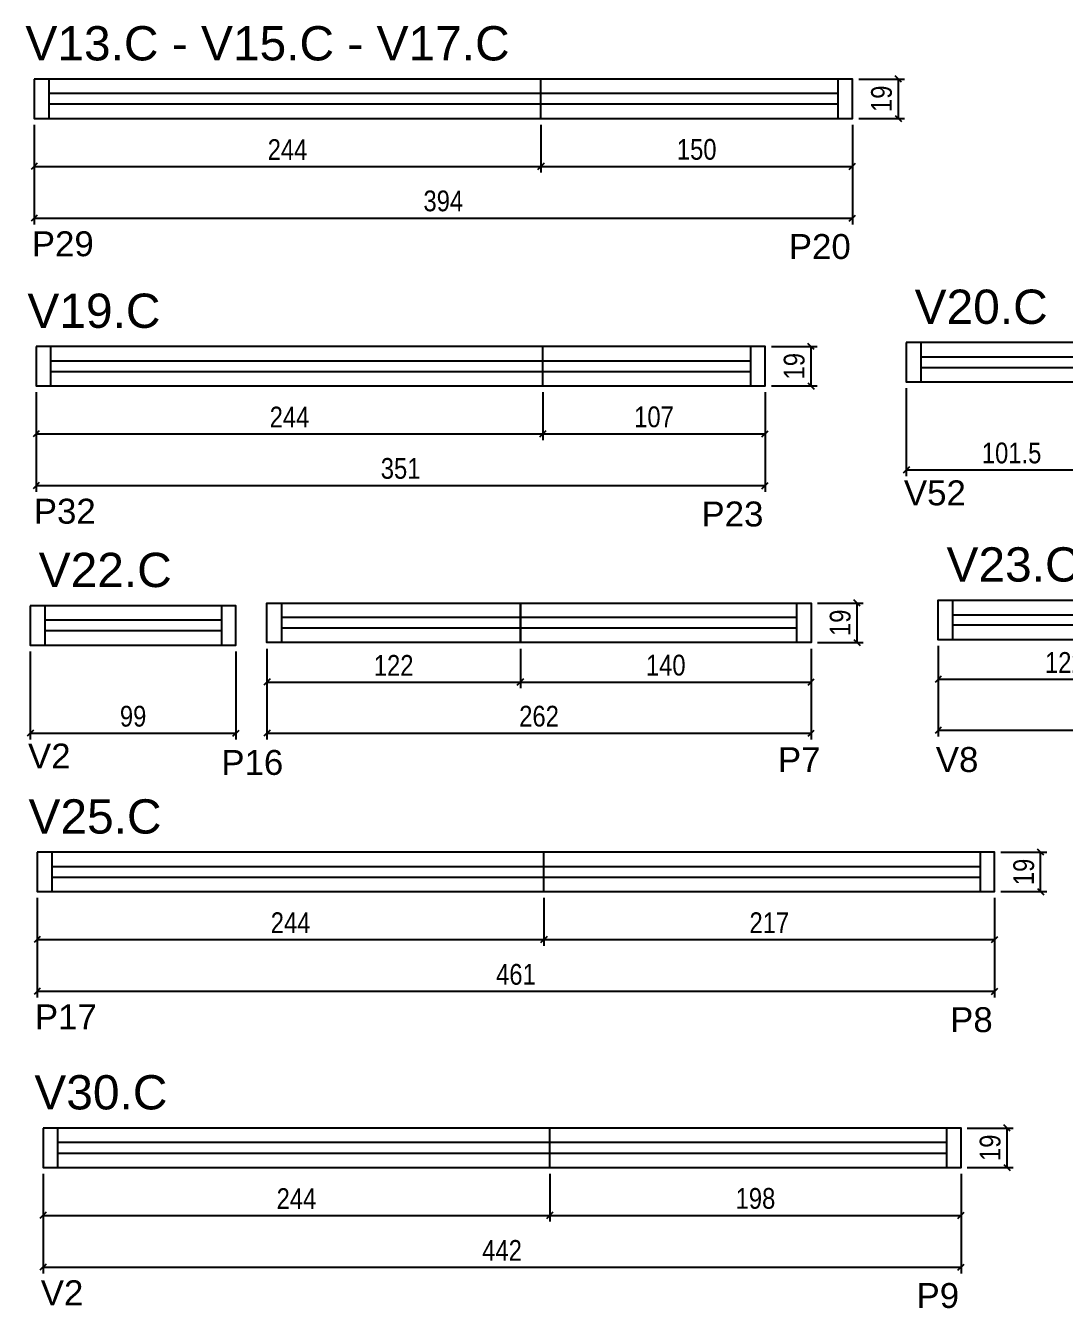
# Model space of a CAD drawing. Header units: millimetres. Extents: x 3390 to 4762, y -1152 to 1297.
# Drawn here: x 3433 to 3933, y -1152 to -534 of the extents above; entities that cross this region are included whole.
import ezdxf

# ---------------------------------------------------------------- set-up
doc = ezdxf.new("R2010")
doc.units = ezdxf.units.MM
for name, color, linetype in [('5', 5, 'Continuous'), ('COTA', 241, 'Continuous'), ('NOMENCLATURA', 7, 'Continuous'), ('Painéis', 200, 'Continuous'), ('SARR_2.2x7', 40, 'Continuous')]:
    doc.layers.add(name, color=color, linetype=linetype)
doc.styles.add('COTA TECNICA', font='techl___.ttf', dxfattribs={"height": 10})
doc.styles.add('COTA TECNICA-50', font='techl___.ttf', dxfattribs={"height": 10})
doc.styles.get("Standard").update_dxf_attribs({"font": 'arial.ttf'})
doc.dimstyles.new('COTA PAINEL-50', dxfattribs={"dimtxt": 10, "dimasz": 3, "dimexe": 3, "dimexo": 3, "dimgap": 3, "dimtad": 1, "dimdec": 1, "dimzin": 12, "dimdsep": 46, "dimtxsty": 'COTA TECNICA-50', "dimblk1": 'OBLIQUE', "dimblk2": 'OBLIQUE', "dimsah": 1, "dimcen": 0.9, "dimclrd": 4, "dimclre": 4, "dimclrt": 240, "dimadec": 1, "dimazin": 3, "dimtfac": 1, "dimtdec": 1, "dimtmove": 0, "dimatfit": 3, "dimfxl": 1, "dimtolj": 1, "dimtzin": 12, "dimarcsym": 0})
doc.dimstyles.new('PAINEL', dxfattribs={"dimtxt": 10, "dimasz": 3, "dimexe": 3, "dimexo": 3, "dimgap": 3, "dimtad": 1, "dimdec": 1, "dimzin": 12, "dimdsep": 46, "dimtxsty": 'COTA TECNICA', "dimblk1": 'OBLIQUE', "dimblk2": 'OBLIQUE', "dimsah": 1, "dimcen": 0.9, "dimclrd": 4, "dimclre": 4, "dimclrt": 240, "dimadec": 1, "dimazin": 3, "dimtfac": 1, "dimtdec": 1, "dimtmove": 0, "dimatfit": 3, "dimfxl": 1, "dimtolj": 1, "dimtzin": 12, "dimarcsym": 0})

# ---------------------------------------------------------------- blocks, each defined once
blk = doc.blocks.new('_Oblique')
at = {"color": 0, "linetype": 'ByBlock', "lineweight": -2}
blk.add_line((-0.5, -0.5), (0.5, 0.5), dxfattribs=at)
blk = doc.blocks.new('*D91')
at = {"layer": 'COTA', "color": 4, "linetype": 'ByBlock', "lineweight": -2, "transparency": 16777216}
for p, q in [((3436.89, -581.58), (3436.89, -629.57)), ((3830.89, -581.58), (3830.89, -629.57)), ((3436.89, -626.57), (3830.89, -626.57))]:
    blk.add_line(p, q, dxfattribs=at)
at = {"layer": 'Defpoints', "color": 0, "linetype": 'ByBlock', "transparency": 16777216}
for p in [(3436.89, -578.58), (3830.89, -578.58), (3830.89, -626.57)]:
    blk.add_point(p, dxfattribs=at)
at = {"layer": 'COTA', "color": 4, "linetype": 'ByBlock', "lineweight": -2, "transparency": 16777216, "xscale": 3, "yscale": 3, "zscale": 3, "rotation": 180}
blk.add_blockref('_Oblique', (3436.89, -626.57), dxfattribs=at)
at = {"layer": 'COTA', "color": 4, "linetype": 'ByBlock', "lineweight": -2, "transparency": 16777216, "xscale": 3, "yscale": 3, "zscale": 3}
blk.add_blockref('_Oblique', (3830.89, -626.57), dxfattribs=at)
at = {"layer": 'COTA', "color": 240, "linetype": 'ByBlock', "transparency": 16777216, "insert": (3633.89, -618.32), "char_height": 10, "attachment_point": 5, "style": 'COTA TECNICA-50'}
blk.add_mtext('\\A1;394', dxfattribs=at)
blk = doc.blocks.new('*D92')
at = {"layer": 'COTA', "color": 4, "lineweight": -2, "transparency": 16777216}
for p, q in [((3833.89, -559.58), (3856.01, -559.58)), ((3853.01, -578.58), (3853.01, -559.58)), ((3833.89, -578.58), (3856.01, -578.58))]:
    blk.add_line(p, q, dxfattribs=at)
at = {"layer": 'Defpoints', "color": 0, "transparency": 16777216}
for p in [(3830.89, -559.58), (3853.01, -559.58), (3830.89, -578.58)]:
    blk.add_point(p, dxfattribs=at)
at = {"layer": 'COTA', "color": 4, "lineweight": -2, "transparency": 16777216, "xscale": 3, "yscale": 3, "zscale": 3}
for p, rotation in [((3853.01, -559.58), 90), ((3853.01, -578.58), 270)]:
    blk.add_blockref('_Oblique', p, dxfattribs=dict(at, rotation=rotation))
at = {"layer": 'COTA', "color": 240, "transparency": 16777216, "insert": (3844.92, -569.08), "char_height": 10, "attachment_point": 5, "rotation": 90, "style": 'COTA TECNICA'}
blk.add_mtext('\\A1;19', dxfattribs=at)
blk = doc.blocks.new('*D93')
at = {"layer": 'Defpoints', "color": 0, "transparency": 16777216}
for p in [(3436.89, -578.58), (3680.89, -578.58), (3680.89, -601.61)]:
    blk.add_point(p, dxfattribs=at)
at = {"layer": 'Painéis', "color": 4, "lineweight": -2, "transparency": 16777216}
for p, q in [((3436.89, -581.58), (3436.89, -604.61)), ((3680.89, -581.58), (3680.89, -604.61)), ((3436.89, -601.61), (3680.89, -601.61))]:
    blk.add_line(p, q, dxfattribs=at)
at = {"layer": 'Painéis', "color": 4, "lineweight": -2, "transparency": 16777216, "xscale": 3, "yscale": 3, "zscale": 3, "rotation": 180}
blk.add_blockref('_Oblique', (3436.89, -601.61), dxfattribs=at)
at = {"layer": 'Painéis', "color": 4, "lineweight": -2, "transparency": 16777216, "xscale": 3, "yscale": 3, "zscale": 3}
blk.add_blockref('_Oblique', (3680.89, -601.61), dxfattribs=at)
at = {"layer": 'Painéis', "color": 240, "transparency": 16777216, "insert": (3558.89, -593.54), "char_height": 10, "attachment_point": 5, "style": 'COTA TECNICA'}
blk.add_mtext('\\A1;244', dxfattribs=at)
blk = doc.blocks.new('*D181')
at = {"layer": 'Defpoints', "color": 0, "transparency": 16777216}
for p in [(3680.89, -578.58), (3830.89, -578.58), (3830.89, -601.61)]:
    blk.add_point(p, dxfattribs=at)
at = {"layer": 'Painéis', "color": 4, "lineweight": -2, "transparency": 16777216}
for p, q in [((3680.89, -581.58), (3680.89, -604.61)), ((3830.89, -581.58), (3830.89, -604.61)), ((3680.89, -601.61), (3830.89, -601.61))]:
    blk.add_line(p, q, dxfattribs=at)
at = {"layer": 'Painéis', "color": 4, "lineweight": -2, "transparency": 16777216, "xscale": 3, "yscale": 3, "zscale": 3, "rotation": 180}
blk.add_blockref('_Oblique', (3680.89, -601.61), dxfattribs=at)
at = {"layer": 'Painéis', "color": 4, "lineweight": -2, "transparency": 16777216, "xscale": 3, "yscale": 3, "zscale": 3}
blk.add_blockref('_Oblique', (3830.89, -601.61), dxfattribs=at)
at = {"layer": 'Painéis', "color": 240, "transparency": 16777216, "insert": (3755.89, -593.5), "char_height": 10, "attachment_point": 5, "style": 'COTA TECNICA'}
blk.add_mtext('\\A1;150', dxfattribs=at)
blk = doc.blocks.new('*D97')
at = {"layer": 'COTA', "color": 4, "linetype": 'ByBlock', "lineweight": -2, "transparency": 16777216}
for p, q in [((3437.84, -710.37), (3437.84, -758.37)), ((3788.84, -710.37), (3788.84, -758.37)), ((3437.84, -755.37), (3788.84, -755.37))]:
    blk.add_line(p, q, dxfattribs=at)
at = {"layer": 'Defpoints', "color": 0, "linetype": 'ByBlock', "transparency": 16777216}
for p in [(3437.84, -707.37), (3788.84, -707.37), (3788.84, -755.37)]:
    blk.add_point(p, dxfattribs=at)
at = {"layer": 'COTA', "color": 4, "linetype": 'ByBlock', "lineweight": -2, "transparency": 16777216, "xscale": 3, "yscale": 3, "zscale": 3, "rotation": 180}
blk.add_blockref('_Oblique', (3437.84, -755.37), dxfattribs=at)
at = {"layer": 'COTA', "color": 4, "linetype": 'ByBlock', "lineweight": -2, "transparency": 16777216, "xscale": 3, "yscale": 3, "zscale": 3}
blk.add_blockref('_Oblique', (3788.84, -755.37), dxfattribs=at)
at = {"layer": 'COTA', "color": 240, "linetype": 'ByBlock', "transparency": 16777216, "insert": (3613.34, -747.15), "char_height": 10, "attachment_point": 5, "style": 'COTA TECNICA-50'}
blk.add_mtext('\\A1;351', dxfattribs=at)
blk = doc.blocks.new('*D98')
at = {"layer": 'COTA', "color": 4, "lineweight": -2, "transparency": 16777216}
for p, q in [((3791.84, -688.37), (3813.96, -688.37)), ((3810.96, -707.37), (3810.96, -688.37)), ((3791.84, -707.37), (3813.96, -707.37))]:
    blk.add_line(p, q, dxfattribs=at)
at = {"layer": 'Defpoints', "color": 0, "transparency": 16777216}
for p in [(3788.84, -688.37), (3810.96, -688.37), (3788.84, -707.37)]:
    blk.add_point(p, dxfattribs=at)
at = {"layer": 'COTA', "color": 4, "lineweight": -2, "transparency": 16777216, "xscale": 3, "yscale": 3, "zscale": 3}
for p, rotation in [((3810.96, -688.37), 90), ((3810.96, -707.37), 270)]:
    blk.add_blockref('_Oblique', p, dxfattribs=dict(at, rotation=rotation))
at = {"layer": 'COTA', "color": 240, "transparency": 16777216, "insert": (3802.87, -697.87), "char_height": 10, "attachment_point": 5, "rotation": 90, "style": 'COTA TECNICA'}
blk.add_mtext('\\A1;19', dxfattribs=at)
blk = doc.blocks.new('*D99')
at = {"layer": 'Defpoints', "color": 0, "transparency": 16777216}
for p in [(3437.84, -707.37), (3681.84, -707.37), (3681.84, -730.41)]:
    blk.add_point(p, dxfattribs=at)
at = {"layer": 'Painéis', "color": 4, "lineweight": -2, "transparency": 16777216}
for p, q in [((3437.84, -710.37), (3437.84, -733.41)), ((3681.84, -710.37), (3681.84, -733.41)), ((3437.84, -730.41), (3681.84, -730.41))]:
    blk.add_line(p, q, dxfattribs=at)
at = {"layer": 'Painéis', "color": 4, "lineweight": -2, "transparency": 16777216, "xscale": 3, "yscale": 3, "zscale": 3, "rotation": 180}
blk.add_blockref('_Oblique', (3437.84, -730.41), dxfattribs=at)
at = {"layer": 'Painéis', "color": 4, "lineweight": -2, "transparency": 16777216, "xscale": 3, "yscale": 3, "zscale": 3}
blk.add_blockref('_Oblique', (3681.84, -730.41), dxfattribs=at)
at = {"layer": 'Painéis', "color": 240, "transparency": 16777216, "insert": (3559.84, -722.34), "char_height": 10, "attachment_point": 5, "style": 'COTA TECNICA'}
blk.add_mtext('\\A1;244', dxfattribs=at)
blk = doc.blocks.new('*D183')
at = {"layer": 'Defpoints', "color": 0, "transparency": 16777216}
for p in [(3681.84, -707.37), (3788.84, -707.37), (3788.84, -730.41)]:
    blk.add_point(p, dxfattribs=at)
at = {"layer": 'Painéis', "color": 4, "lineweight": -2, "transparency": 16777216}
for p, q in [((3681.84, -710.37), (3681.84, -733.41)), ((3788.84, -710.37), (3788.84, -733.41)), ((3681.84, -730.41), (3788.84, -730.41))]:
    blk.add_line(p, q, dxfattribs=at)
at = {"layer": 'Painéis', "color": 4, "lineweight": -2, "transparency": 16777216, "xscale": 3, "yscale": 3, "zscale": 3, "rotation": 180}
blk.add_blockref('_Oblique', (3681.84, -730.41), dxfattribs=at)
at = {"layer": 'Painéis', "color": 4, "lineweight": -2, "transparency": 16777216, "xscale": 3, "yscale": 3, "zscale": 3}
blk.add_blockref('_Oblique', (3788.84, -730.41), dxfattribs=at)
at = {"layer": 'Painéis', "color": 240, "transparency": 16777216, "insert": (3735.34, -722.31), "char_height": 10, "attachment_point": 5, "style": 'COTA TECNICA'}
blk.add_mtext('\\A1;107', dxfattribs=at)
blk = doc.blocks.new('*D100')
at = {"layer": 'COTA', "color": 4, "linetype": 'ByBlock', "lineweight": -2, "transparency": 16777216}
for p, q in [((3856.78, -708.45), (3856.78, -750.82)), ((3958.28, -708.45), (3958.28, -750.82)), ((3856.78, -747.82), (3958.28, -747.82))]:
    blk.add_line(p, q, dxfattribs=at)
at = {"layer": 'Defpoints', "color": 0, "linetype": 'ByBlock', "transparency": 16777216}
for p in [(3856.78, -705.45), (3958.28, -705.45), (3958.28, -747.82)]:
    blk.add_point(p, dxfattribs=at)
at = {"layer": 'COTA', "color": 4, "linetype": 'ByBlock', "lineweight": -2, "transparency": 16777216, "xscale": 3, "yscale": 3, "zscale": 3, "rotation": 180}
blk.add_blockref('_Oblique', (3856.78, -747.82), dxfattribs=at)
at = {"layer": 'COTA', "color": 4, "linetype": 'ByBlock', "lineweight": -2, "transparency": 16777216, "xscale": 3, "yscale": 3, "zscale": 3}
blk.add_blockref('_Oblique', (3958.28, -747.82), dxfattribs=at)
at = {"layer": 'COTA', "color": 240, "linetype": 'ByBlock', "transparency": 16777216, "insert": (3907.53, -739.71), "char_height": 10, "attachment_point": 5, "style": 'COTA TECNICA-50'}
blk.add_mtext('\\A1;101.5', dxfattribs=at)
blk = doc.blocks.new('*D107')
at = {"layer": 'COTA', "color": 4, "linetype": 'ByBlock', "lineweight": -2, "transparency": 16777216}
for p, q in [((3435.04, -835.19), (3435.04, -877.56)), ((3534.04, -835.19), (3534.04, -877.56)), ((3435.04, -874.56), (3534.04, -874.56))]:
    blk.add_line(p, q, dxfattribs=at)
at = {"layer": 'Defpoints', "color": 0, "linetype": 'ByBlock', "transparency": 16777216}
for p in [(3435.04, -832.19), (3534.04, -832.19), (3534.04, -874.56)]:
    blk.add_point(p, dxfattribs=at)
at = {"layer": 'COTA', "color": 4, "linetype": 'ByBlock', "lineweight": -2, "transparency": 16777216, "xscale": 3, "yscale": 3, "zscale": 3, "rotation": 180}
blk.add_blockref('_Oblique', (3435.04, -874.56), dxfattribs=at)
at = {"layer": 'COTA', "color": 4, "linetype": 'ByBlock', "lineweight": -2, "transparency": 16777216, "xscale": 3, "yscale": 3, "zscale": 3}
blk.add_blockref('_Oblique', (3534.04, -874.56), dxfattribs=at)
at = {"layer": 'COTA', "color": 240, "linetype": 'ByBlock', "transparency": 16777216, "insert": (3484.54, -866.48), "char_height": 10, "attachment_point": 5, "style": 'COTA TECNICA-50'}
blk.add_mtext('\\A1;99', dxfattribs=at)
blk = doc.blocks.new('*D108')
at = {"layer": 'COTA', "color": 4, "linetype": 'ByBlock', "lineweight": -2, "transparency": 16777216}
for p, q in [((3548.99, -833.93), (3548.99, -852.98)), ((3670.99, -833.93), (3670.99, -852.98)), ((3548.99, -849.98), (3670.99, -849.98))]:
    blk.add_line(p, q, dxfattribs=at)
at = {"layer": 'Defpoints', "color": 0, "linetype": 'ByBlock', "transparency": 16777216}
for p in [(3548.99, -830.93), (3670.99, -830.93), (3670.99, -849.98)]:
    blk.add_point(p, dxfattribs=at)
at = {"layer": 'COTA', "color": 4, "linetype": 'ByBlock', "lineweight": -2, "transparency": 16777216, "xscale": 3, "yscale": 3, "zscale": 3, "rotation": 180}
blk.add_blockref('_Oblique', (3548.99, -849.98), dxfattribs=at)
at = {"layer": 'COTA', "color": 4, "linetype": 'ByBlock', "lineweight": -2, "transparency": 16777216, "xscale": 3, "yscale": 3, "zscale": 3}
blk.add_blockref('_Oblique', (3670.99, -849.98), dxfattribs=at)
at = {"layer": 'COTA', "color": 240, "linetype": 'ByBlock', "transparency": 16777216, "insert": (3609.99, -841.93), "char_height": 10, "attachment_point": 5, "style": 'COTA TECNICA-50'}
blk.add_mtext('\\A1;122', dxfattribs=at)
blk = doc.blocks.new('*D109')
at = {"layer": 'COTA', "color": 4, "linetype": 'ByBlock', "lineweight": -2, "transparency": 16777216}
for p, q in [((3670.99, -833.93), (3670.99, -852.98)), ((3810.99, -833.93), (3810.99, -852.98)), ((3670.99, -849.98), (3810.99, -849.98))]:
    blk.add_line(p, q, dxfattribs=at)
at = {"layer": 'Defpoints', "color": 0, "linetype": 'ByBlock', "transparency": 16777216}
for p in [(3670.99, -830.93), (3810.99, -830.93), (3810.99, -849.98)]:
    blk.add_point(p, dxfattribs=at)
at = {"layer": 'COTA', "color": 4, "linetype": 'ByBlock', "lineweight": -2, "transparency": 16777216, "xscale": 3, "yscale": 3, "zscale": 3, "rotation": 180}
blk.add_blockref('_Oblique', (3670.99, -849.98), dxfattribs=at)
at = {"layer": 'COTA', "color": 4, "linetype": 'ByBlock', "lineweight": -2, "transparency": 16777216, "xscale": 3, "yscale": 3, "zscale": 3}
blk.add_blockref('_Oblique', (3810.99, -849.98), dxfattribs=at)
at = {"layer": 'COTA', "color": 240, "linetype": 'ByBlock', "transparency": 16777216, "insert": (3740.99, -841.88), "char_height": 10, "attachment_point": 5, "style": 'COTA TECNICA-50'}
blk.add_mtext('\\A1;140', dxfattribs=at)
blk = doc.blocks.new('*D186')
at = {"layer": 'COTA', "color": 4, "lineweight": -2, "transparency": 16777216}
for p, q in [((3548.99, -833.93), (3548.99, -877.56)), ((3810.99, -833.93), (3810.99, -877.56)), ((3548.99, -874.56), (3810.99, -874.56))]:
    blk.add_line(p, q, dxfattribs=at)
at = {"layer": 'Defpoints', "color": 0, "transparency": 16777216}
for p in [(3548.99, -830.93), (3810.99, -830.93), (3810.99, -874.56)]:
    blk.add_point(p, dxfattribs=at)
at = {"layer": 'COTA', "color": 4, "lineweight": -2, "transparency": 16777216, "xscale": 3, "yscale": 3, "zscale": 3, "rotation": 180}
blk.add_blockref('_Oblique', (3548.99, -874.56), dxfattribs=at)
at = {"layer": 'COTA', "color": 4, "lineweight": -2, "transparency": 16777216, "xscale": 3, "yscale": 3, "zscale": 3}
blk.add_blockref('_Oblique', (3810.99, -874.56), dxfattribs=at)
at = {"layer": 'COTA', "color": 240, "transparency": 16777216, "insert": (3679.99, -866.46), "char_height": 10, "attachment_point": 5, "style": 'COTA TECNICA'}
blk.add_mtext('\\A1;262', dxfattribs=at)
blk = doc.blocks.new('*D110')
at = {"layer": 'COTA', "color": 4, "lineweight": -2, "transparency": 16777216}
for p, q in [((3813.99, -811.93), (3836.11, -811.93)), ((3833.11, -830.93), (3833.11, -811.93)), ((3813.99, -830.93), (3836.11, -830.93))]:
    blk.add_line(p, q, dxfattribs=at)
at = {"layer": 'Defpoints', "color": 0, "transparency": 16777216}
for p in [(3810.99, -811.93), (3833.11, -811.93), (3810.99, -830.93)]:
    blk.add_point(p, dxfattribs=at)
at = {"layer": 'COTA', "color": 4, "lineweight": -2, "transparency": 16777216, "xscale": 3, "yscale": 3, "zscale": 3}
for p, rotation in [((3833.11, -811.93), 90), ((3833.11, -830.93), 270)]:
    blk.add_blockref('_Oblique', p, dxfattribs=dict(at, rotation=rotation))
at = {"layer": 'COTA', "color": 240, "transparency": 16777216, "insert": (3825.02, -821.43), "char_height": 10, "attachment_point": 5, "rotation": 90, "style": 'COTA TECNICA'}
blk.add_mtext('\\A1;19', dxfattribs=at)
blk = doc.blocks.new('*D111')
at = {"layer": 'COTA', "color": 4, "linetype": 'ByBlock', "lineweight": -2, "transparency": 16777216}
for p, q in [((3872.14, -832.55), (3872.14, -851.6)), ((3994.14, -832.55), (3994.14, -851.6)), ((3872.14, -848.6), (3994.14, -848.6))]:
    blk.add_line(p, q, dxfattribs=at)
at = {"layer": 'Defpoints', "color": 0, "linetype": 'ByBlock', "transparency": 16777216}
for p in [(3872.14, -829.55), (3994.14, -829.55), (3994.14, -848.6)]:
    blk.add_point(p, dxfattribs=at)
at = {"layer": 'COTA', "color": 4, "linetype": 'ByBlock', "lineweight": -2, "transparency": 16777216, "xscale": 3, "yscale": 3, "zscale": 3, "rotation": 180}
blk.add_blockref('_Oblique', (3872.14, -848.6), dxfattribs=at)
at = {"layer": 'COTA', "color": 4, "linetype": 'ByBlock', "lineweight": -2, "transparency": 16777216, "xscale": 3, "yscale": 3, "zscale": 3}
blk.add_blockref('_Oblique', (3994.14, -848.6), dxfattribs=at)
at = {"layer": 'COTA', "color": 240, "linetype": 'ByBlock', "transparency": 16777216, "insert": (3933.14, -840.54), "char_height": 10, "attachment_point": 5, "style": 'COTA TECNICA-50'}
blk.add_mtext('\\A1;122', dxfattribs=at)
blk = doc.blocks.new('*D187')
at = {"layer": 'COTA', "color": 4, "lineweight": -2, "transparency": 16777216}
for p, q in [((3872.14, -832.55), (3872.14, -876.18)), ((4132.14, -832.55), (4132.14, -876.18)), ((3872.14, -873.18), (4132.14, -873.18))]:
    blk.add_line(p, q, dxfattribs=at)
at = {"layer": 'Defpoints', "color": 0, "transparency": 16777216}
for p in [(3872.14, -829.55), (4132.14, -829.55), (4132.14, -873.18)]:
    blk.add_point(p, dxfattribs=at)
at = {"layer": 'COTA', "color": 4, "lineweight": -2, "transparency": 16777216, "xscale": 3, "yscale": 3, "zscale": 3, "rotation": 180}
blk.add_blockref('_Oblique', (3872.14, -873.18), dxfattribs=at)
at = {"layer": 'COTA', "color": 4, "lineweight": -2, "transparency": 16777216, "xscale": 3, "yscale": 3, "zscale": 3}
blk.add_blockref('_Oblique', (4132.14, -873.18), dxfattribs=at)
at = {"layer": 'COTA', "color": 240, "transparency": 16777216, "insert": (4002.14, -865.08), "char_height": 10, "attachment_point": 5, "style": 'COTA TECNICA'}
blk.add_mtext('\\A1;260', dxfattribs=at)
blk = doc.blocks.new('*D115')
at = {"layer": 'COTA', "color": 4, "linetype": 'ByBlock', "lineweight": -2, "transparency": 16777216}
for p, q in [((3438.36, -953.9), (3438.36, -1001.9)), ((3899.36, -953.9), (3899.36, -1001.9)), ((3438.36, -998.9), (3899.36, -998.9))]:
    blk.add_line(p, q, dxfattribs=at)
at = {"layer": 'Defpoints', "color": 0, "linetype": 'ByBlock', "transparency": 16777216}
for p in [(3438.36, -950.9), (3899.36, -950.9), (3899.36, -998.9)]:
    blk.add_point(p, dxfattribs=at)
at = {"layer": 'COTA', "color": 4, "linetype": 'ByBlock', "lineweight": -2, "transparency": 16777216, "xscale": 3, "yscale": 3, "zscale": 3, "rotation": 180}
blk.add_blockref('_Oblique', (3438.36, -998.9), dxfattribs=at)
at = {"layer": 'COTA', "color": 4, "linetype": 'ByBlock', "lineweight": -2, "transparency": 16777216, "xscale": 3, "yscale": 3, "zscale": 3}
blk.add_blockref('_Oblique', (3899.36, -998.9), dxfattribs=at)
at = {"layer": 'COTA', "color": 240, "linetype": 'ByBlock', "transparency": 16777216, "insert": (3668.86, -990.79), "char_height": 10, "attachment_point": 5, "style": 'COTA TECNICA-50'}
blk.add_mtext('\\A1;461', dxfattribs=at)
blk = doc.blocks.new('*D116')
at = {"layer": 'COTA', "color": 4, "lineweight": -2, "transparency": 16777216}
for p, q in [((3902.36, -931.9), (3924.48, -931.9)), ((3921.48, -950.9), (3921.48, -931.9)), ((3902.36, -950.9), (3924.48, -950.9))]:
    blk.add_line(p, q, dxfattribs=at)
at = {"layer": 'Defpoints', "color": 0, "transparency": 16777216}
for p in [(3899.36, -931.9), (3921.48, -931.9), (3899.36, -950.9)]:
    blk.add_point(p, dxfattribs=at)
at = {"layer": 'COTA', "color": 4, "lineweight": -2, "transparency": 16777216, "xscale": 3, "yscale": 3, "zscale": 3}
for p, rotation in [((3921.48, -931.9), 90), ((3921.48, -950.9), 270)]:
    blk.add_blockref('_Oblique', p, dxfattribs=dict(at, rotation=rotation))
at = {"layer": 'COTA', "color": 240, "transparency": 16777216, "insert": (3913.4, -941.4), "char_height": 10, "attachment_point": 5, "rotation": 90, "style": 'COTA TECNICA'}
blk.add_mtext('\\A1;19', dxfattribs=at)
blk = doc.blocks.new('*D117')
at = {"layer": 'Defpoints', "color": 0, "transparency": 16777216}
for p in [(3438.36, -950.9), (3682.36, -950.9), (3682.36, -973.94)]:
    blk.add_point(p, dxfattribs=at)
at = {"layer": 'Painéis', "color": 4, "lineweight": -2, "transparency": 16777216}
for p, q in [((3438.36, -953.9), (3438.36, -976.94)), ((3682.36, -953.9), (3682.36, -976.94)), ((3438.36, -973.94), (3682.36, -973.94))]:
    blk.add_line(p, q, dxfattribs=at)
at = {"layer": 'Painéis', "color": 4, "lineweight": -2, "transparency": 16777216, "xscale": 3, "yscale": 3, "zscale": 3, "rotation": 180}
blk.add_blockref('_Oblique', (3438.36, -973.94), dxfattribs=at)
at = {"layer": 'Painéis', "color": 4, "lineweight": -2, "transparency": 16777216, "xscale": 3, "yscale": 3, "zscale": 3}
blk.add_blockref('_Oblique', (3682.36, -973.94), dxfattribs=at)
at = {"layer": 'Painéis', "color": 240, "transparency": 16777216, "insert": (3560.36, -965.86), "char_height": 10, "attachment_point": 5, "style": 'COTA TECNICA'}
blk.add_mtext('\\A1;244', dxfattribs=at)
blk = doc.blocks.new('*D189')
at = {"layer": 'Defpoints', "color": 0, "transparency": 16777216}
for p in [(3682.36, -950.9), (3899.36, -950.9), (3899.36, -973.94)]:
    blk.add_point(p, dxfattribs=at)
at = {"layer": 'Painéis', "color": 4, "lineweight": -2, "transparency": 16777216}
for p, q in [((3682.36, -953.9), (3682.36, -976.94)), ((3899.36, -953.9), (3899.36, -976.94)), ((3682.36, -973.94), (3899.36, -973.94))]:
    blk.add_line(p, q, dxfattribs=at)
at = {"layer": 'Painéis', "color": 4, "lineweight": -2, "transparency": 16777216, "xscale": 3, "yscale": 3, "zscale": 3, "rotation": 180}
blk.add_blockref('_Oblique', (3682.36, -973.94), dxfattribs=at)
at = {"layer": 'Painéis', "color": 4, "lineweight": -2, "transparency": 16777216, "xscale": 3, "yscale": 3, "zscale": 3}
blk.add_blockref('_Oblique', (3899.36, -973.94), dxfattribs=at)
at = {"layer": 'Painéis', "color": 240, "transparency": 16777216, "insert": (3790.86, -965.86), "char_height": 10, "attachment_point": 5, "style": 'COTA TECNICA'}
blk.add_mtext('\\A1;217', dxfattribs=at)
blk = doc.blocks.new('*D125')
at = {"layer": 'COTA', "color": 4, "linetype": 'ByBlock', "lineweight": -2, "transparency": 16777216}
for p, q in [((3441.19, -1086.76), (3441.19, -1134.75)), ((3883.19, -1086.76), (3883.19, -1134.75)), ((3441.19, -1131.75), (3883.19, -1131.75))]:
    blk.add_line(p, q, dxfattribs=at)
at = {"layer": 'Defpoints', "color": 0, "linetype": 'ByBlock', "transparency": 16777216}
for p in [(3441.19, -1083.76), (3883.19, -1083.76), (3883.19, -1131.75)]:
    blk.add_point(p, dxfattribs=at)
at = {"layer": 'COTA', "color": 4, "linetype": 'ByBlock', "lineweight": -2, "transparency": 16777216, "xscale": 3, "yscale": 3, "zscale": 3, "rotation": 180}
blk.add_blockref('_Oblique', (3441.19, -1131.75), dxfattribs=at)
at = {"layer": 'COTA', "color": 4, "linetype": 'ByBlock', "lineweight": -2, "transparency": 16777216, "xscale": 3, "yscale": 3, "zscale": 3}
blk.add_blockref('_Oblique', (3883.19, -1131.75), dxfattribs=at)
at = {"layer": 'COTA', "color": 240, "linetype": 'ByBlock', "transparency": 16777216, "insert": (3662.19, -1123.68), "char_height": 10, "attachment_point": 5, "style": 'COTA TECNICA-50'}
blk.add_mtext('\\A1;442', dxfattribs=at)
blk = doc.blocks.new('*D126')
at = {"layer": 'COTA', "color": 4, "lineweight": -2, "transparency": 16777216}
for p, q in [((3886.19, -1064.76), (3908.31, -1064.76)), ((3905.31, -1083.76), (3905.31, -1064.76)), ((3886.19, -1083.76), (3908.31, -1083.76))]:
    blk.add_line(p, q, dxfattribs=at)
at = {"layer": 'Defpoints', "color": 0, "transparency": 16777216}
for p in [(3883.19, -1064.76), (3905.31, -1064.76), (3883.19, -1083.76)]:
    blk.add_point(p, dxfattribs=at)
at = {"layer": 'COTA', "color": 4, "lineweight": -2, "transparency": 16777216, "xscale": 3, "yscale": 3, "zscale": 3}
for p, rotation in [((3905.31, -1064.76), 90), ((3905.31, -1083.76), 270)]:
    blk.add_blockref('_Oblique', p, dxfattribs=dict(at, rotation=rotation))
at = {"layer": 'COTA', "color": 240, "transparency": 16777216, "insert": (3897.22, -1074.26), "char_height": 10, "attachment_point": 5, "rotation": 90, "style": 'COTA TECNICA'}
blk.add_mtext('\\A1;19', dxfattribs=at)
blk = doc.blocks.new('*D127')
at = {"layer": 'Defpoints', "color": 0, "transparency": 16777216}
for p in [(3441.19, -1083.76), (3685.19, -1083.76), (3685.19, -1106.79)]:
    blk.add_point(p, dxfattribs=at)
at = {"layer": 'Painéis', "color": 4, "lineweight": -2, "transparency": 16777216}
for p, q in [((3441.19, -1086.76), (3441.19, -1109.79)), ((3685.19, -1086.76), (3685.19, -1109.79)), ((3441.19, -1106.79), (3685.19, -1106.79))]:
    blk.add_line(p, q, dxfattribs=at)
at = {"layer": 'Painéis', "color": 4, "lineweight": -2, "transparency": 16777216, "xscale": 3, "yscale": 3, "zscale": 3, "rotation": 180}
blk.add_blockref('_Oblique', (3441.19, -1106.79), dxfattribs=at)
at = {"layer": 'Painéis', "color": 4, "lineweight": -2, "transparency": 16777216, "xscale": 3, "yscale": 3, "zscale": 3}
blk.add_blockref('_Oblique', (3685.19, -1106.79), dxfattribs=at)
at = {"layer": 'Painéis', "color": 240, "transparency": 16777216, "insert": (3563.19, -1098.72), "char_height": 10, "attachment_point": 5, "style": 'COTA TECNICA'}
blk.add_mtext('\\A1;244', dxfattribs=at)
blk = doc.blocks.new('*D191')
at = {"layer": 'Defpoints', "color": 0, "transparency": 16777216}
for p in [(3685.19, -1083.76), (3883.19, -1083.76), (3883.19, -1106.79)]:
    blk.add_point(p, dxfattribs=at)
at = {"layer": 'Painéis', "color": 4, "lineweight": -2, "transparency": 16777216}
for p, q in [((3685.19, -1086.76), (3685.19, -1109.79)), ((3883.19, -1086.76), (3883.19, -1109.79)), ((3685.19, -1106.79), (3883.19, -1106.79))]:
    blk.add_line(p, q, dxfattribs=at)
at = {"layer": 'Painéis', "color": 4, "lineweight": -2, "transparency": 16777216, "xscale": 3, "yscale": 3, "zscale": 3, "rotation": 180}
blk.add_blockref('_Oblique', (3685.19, -1106.79), dxfattribs=at)
at = {"layer": 'Painéis', "color": 4, "lineweight": -2, "transparency": 16777216, "xscale": 3, "yscale": 3, "zscale": 3}
blk.add_blockref('_Oblique', (3883.19, -1106.79), dxfattribs=at)
at = {"layer": 'Painéis', "color": 240, "transparency": 16777216, "insert": (3784.19, -1098.69), "char_height": 10, "attachment_point": 5, "style": 'COTA TECNICA'}
blk.add_mtext('\\A1;198', dxfattribs=at)

msp = doc.modelspace()

# ---------------------------------------------------------------- linework, layer by layer
at = {"layer": 'Painéis'}
for p, q in [((3680.89, -578.58), (3680.89, -559.58)), ((3681.84, -707.37), (3681.84, -688.37)), ((3682.36, -950.9), (3682.36, -931.9)), ((3685.19, -1083.76), (3685.19, -1064.76))]:
    msp.add_line(p, q, dxfattribs=at)
for points in [[(3436.89, -559.58), (3436.89, -578.58), (3830.89, -578.58), (3830.89, -559.58), (3436.89, -559.58)], [(3437.84, -688.37), (3437.84, -707.37), (3788.84, -707.37), (3788.84, -688.37), (3437.84, -688.37)], [(3856.78, -686.45), (3856.78, -705.45), (3958.28, -705.45), (3958.28, -686.45), (3856.78, -686.45)], [(3435.04, -813.19), (3435.04, -832.19), (3534.04, -832.19), (3534.04, -813.19), (3435.04, -813.19)], [(3438.36, -931.9), (3438.36, -950.9), (3899.36, -950.9), (3899.36, -931.9), (3438.36, -931.9)], [(3441.19, -1064.76), (3441.19, -1083.76), (3883.19, -1083.76), (3883.19, -1064.76), (3441.19, -1064.76)]]:
    msp.add_lwpolyline(points, dxfattribs=at)
for points in [[(3670.99, -830.93), (3548.99, -830.93), (3548.99, -811.93), (3670.99, -811.93)], [(3670.99, -811.93), (3810.99, -811.93), (3810.99, -830.93), (3670.99, -830.93)], [(3994.14, -829.55), (3872.14, -829.55), (3872.14, -810.55), (3994.14, -810.55)]]:
    msp.add_lwpolyline(points, close=True, dxfattribs=at)
at = {"layer": 'SARR_2.2x7', "linetype": 'Continuous'}
for p, q in [((3443.89, -559.58), (3443.89, -578.58)), ((3823.89, -559.58), (3823.89, -578.58)), ((3680.89, -566.58), (3443.89, -566.58)), ((3823.89, -566.58), (3680.89, -566.58)), ((3443.89, -571.58), (3680.89, -571.58)), ((3680.89, -571.58), (3823.89, -571.58)), ((3444.84, -688.37), (3444.84, -707.37)), ((3781.84, -688.37), (3781.84, -707.37)), ((3863.78, -686.45), (3863.78, -705.45)), ((3681.84, -695.37), (3444.84, -695.37)), ((3781.84, -695.37), (3681.84, -695.37)), ((3951.28, -693.45), (3863.78, -693.45)), ((3444.84, -700.37), (3681.84, -700.37)), ((3681.84, -700.37), (3781.84, -700.37)), ((3863.78, -698.45), (3951.28, -698.45)), ((3442.04, -813.19), (3442.04, -832.19)), ((3527.04, -813.19), (3527.04, -832.19)), ((3555.99, -811.93), (3555.99, -830.93)), ((3803.99, -811.93), (3803.99, -830.93)), ((3879.14, -810.55), (3879.14, -829.55)), ((3527.04, -820.19), (3442.04, -820.19)), ((3670.99, -818.93), (3555.99, -818.93)), ((3803.99, -818.93), (3670.99, -818.93)), ((3879.14, -817.55), (4125.14, -817.55)), ((3442.04, -825.19), (3527.04, -825.19)), ((3555.99, -823.93), (3670.99, -823.93)), ((3670.99, -823.93), (3803.99, -823.93)), ((4125.14, -822.55), (3879.14, -822.55)), ((3445.36, -931.9), (3445.36, -950.9)), ((3892.36, -931.9), (3892.36, -950.9)), ((3682.36, -938.9), (3445.36, -938.9)), ((3892.36, -938.9), (3682.36, -938.9)), ((3445.36, -943.9), (3682.36, -943.9)), ((3682.36, -943.9), (3892.36, -943.9)), ((3448.19, -1064.76), (3448.19, -1083.76)), ((3876.19, -1064.76), (3876.19, -1083.76)), ((3685.19, -1071.76), (3448.19, -1071.76)), ((3876.19, -1071.76), (3685.19, -1071.76)), ((3448.19, -1076.76), (3685.19, -1076.76)), ((3685.19, -1076.76), (3876.19, -1076.76))]:
    msp.add_line(p, q, dxfattribs=at)

# ---------------------------------------------------------------- texts
at = {"layer": '5', "linetype": 'Continuous'}
for s, p in [('P29', (3435.78, -644.89)), ('P20', (3800.25, -646.22)), ('V52', (3855.67, -764.85)), ('P32', (3436.73, -773.69)), ('P23', (3758.2, -775.02)), ('V2', (3433.93, -891.59)), ('P16', (3527.01, -894.67)), ('P7', (3795, -893.34)), ('V8', (3871.03, -893.28)), ('P17', (3437.25, -1017.21)), ('P8', (3877.92, -1018.55)), ('V2', (3440.08, -1150.07)), ('P9', (3861.75, -1151.4))]:
    msp.add_text(s, height=12, rotation=359.99996, dxfattribs=at).set_placement(p)
at = {"layer": 'NOMENCLATURA', "linetype": 'Continuous'}
for s, p in [('V13.C - V15.C - V17.C', (3432.7, -550.6)), ('V20.C', (3860.83, -677.47)), ('V19.C', (3433.65, -679.4)), ('V22.C', (3439.09, -804.22)), ('V23.C - V28.C', (3876.19, -801.57)), ('V25.C', (3434.18, -922.93)), ('V30.C', (3437, -1055.78))]:
    msp.add_text(s, height=16.5, dxfattribs=at).set_placement(p)

# ---------------------------------------------------------------- dimensions: what is measured, and where the dimension line sits
at = {"layer": 'COTA'}
for base, p1, p2, picture, middle in [((3853.01, -559.58), (3830.89, -578.58), (3830.89, -559.58), '*D92', (3844.92, -569.08)), ((3810.96, -688.37), (3788.84, -707.37), (3788.84, -688.37), '*D98', (3802.87, -697.87)), ((3833.11, -811.93), (3810.99, -830.93), (3810.99, -811.93), '*D110', (3825.02, -821.43)), ((3921.48, -931.9), (3899.36, -950.9), (3899.36, -931.9), '*D116', (3913.4, -941.4)), ((3905.31, -1064.76), (3883.19, -1083.76), (3883.19, -1064.76), '*D126', (3897.22, -1074.26))]:
    dim = msp.add_linear_dim(base=base, p1=p1, p2=p2, angle=90, dimstyle='PAINEL', dxfattribs=at)
    dim.commit()
    dim.dimension.update_dxf_attribs({"geometry": picture, "text_midpoint": middle})
at = {"layer": 'COTA', "color": 1, "linetype": 'ByBlock'}
for base, p1, p2, picture, middle in [((3830.89, -626.57), (3436.89, -578.58), (3830.89, -578.58), '*D91', (3633.89, -618.32)), ((3788.84, -755.37), (3437.84, -707.37), (3788.84, -707.37), '*D97', (3613.34, -747.15)), ((3958.28, -747.82), (3856.78, -705.45), (3958.28, -705.45), '*D100', (3907.53, -739.71)), ((3534.04, -874.56), (3435.04, -832.19), (3534.04, -832.19), '*D107', (3484.54, -866.48)), ((3670.99, -849.98), (3548.99, -830.93), (3670.99, -830.93), '*D108', (3609.99, -841.93)), ((3810.99, -849.98), (3670.99, -830.93), (3810.99, -830.93), '*D109', (3740.99, -841.88)), ((3994.14, -848.6), (3872.14, -829.55), (3994.14, -829.55), '*D111', (3933.14, -840.54)), ((3899.36, -998.9), (3438.36, -950.9), (3899.36, -950.9), '*D115', (3668.86, -990.79)), ((3883.19, -1131.75), (3441.19, -1083.76), (3883.19, -1083.76), '*D125', (3662.19, -1123.68))]:
    dim = msp.add_linear_dim(base=base, p1=p1, p2=p2, dimstyle='COTA PAINEL-50', override={"dimarcsym": 1}, dxfattribs=at)
    dim.commit()
    dim.dimension.update_dxf_attribs({"geometry": picture, "text_midpoint": middle})
at = {"layer": 'COTA'}
for base, p1, p2, picture, middle in [((3810.99, -874.56), (3548.99, -830.93), (3810.99, -830.93), '*D186', (3679.99, -866.46)), ((4132.14, -873.18), (3872.14, -829.55), (4132.14, -829.55), '*D187', (4002.14, -865.08))]:
    dim = msp.add_linear_dim(base=base, p1=p1, p2=p2, dimstyle='PAINEL', dxfattribs=at)
    dim.commit()
    dim.dimension.update_dxf_attribs({"geometry": picture, "text_midpoint": middle})
at = {"layer": 'Painéis'}
for base, p1, p2, picture, middle in [((3680.89, -601.61), (3436.89, -578.58), (3680.89, -578.58), '*D93', (3558.89, -593.54)), ((3830.89, -601.61), (3680.89, -578.58), (3830.89, -578.58), '*D181', (3755.89, -593.5)), ((3681.84, -730.41), (3437.84, -707.37), (3681.84, -707.37), '*D99', (3559.84, -722.34)), ((3788.84, -730.41), (3681.84, -707.37), (3788.84, -707.37), '*D183', (3735.34, -722.31)), ((3682.36, -973.94), (3438.36, -950.9), (3682.36, -950.9), '*D117', (3560.36, -965.86)), ((3899.36, -973.94), (3682.36, -950.9), (3899.36, -950.9), '*D189', (3790.86, -965.86)), ((3685.19, -1106.79), (3441.19, -1083.76), (3685.19, -1083.76), '*D127', (3563.19, -1098.72)), ((3883.19, -1106.79), (3685.19, -1083.76), (3883.19, -1083.76), '*D191', (3784.19, -1098.69))]:
    dim = msp.add_linear_dim(base=base, p1=p1, p2=p2, dimstyle='PAINEL', dxfattribs=at)
    dim.commit()
    dim.dimension.update_dxf_attribs({"geometry": picture, "text_midpoint": middle})

doc.saveas('drawing.dxf')
